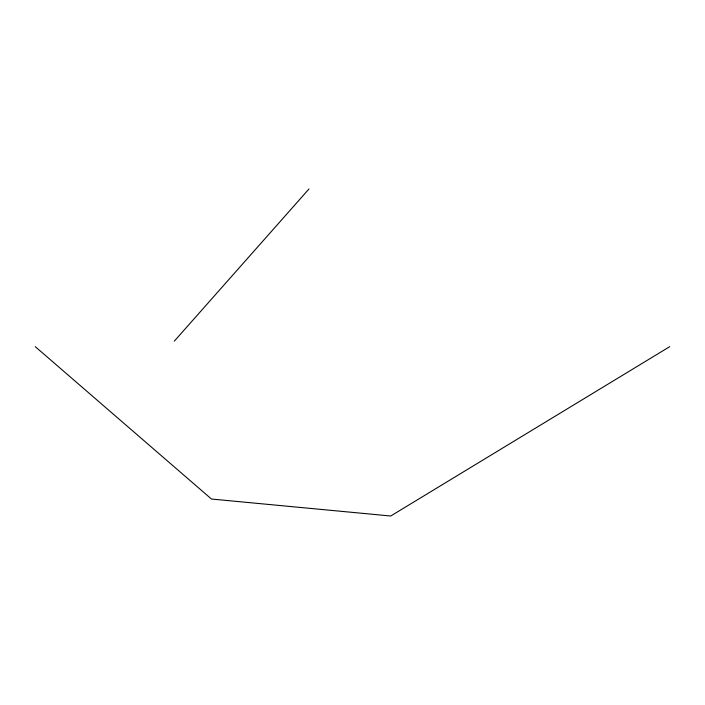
<?xml version="1.0" encoding="UTF-8"?>
<svg xmlns="http://www.w3.org/2000/svg" width="705" height="705" viewBox="0 0 705 705"><rect width="100%" height="100%" fill="white"/><g stroke="black" fill="none" stroke-linecap="round" stroke-linejoin="round"><path stroke-width="1.06" d="M174.311 341.158L308.957 188.993M669.75 346.649L390.729 516.007L211.474 499.034L35.25 346.649"/></g></svg>
